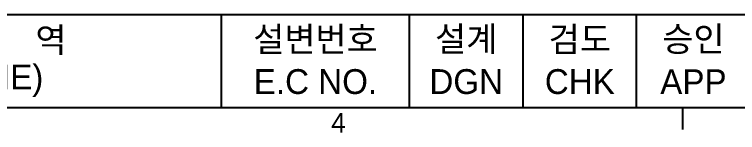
# Model space of a CAD drawing. Header units: millimetres. Extents: x 1015 to 1574, y -507 to -76.
# Drawn here: x 1296.7 to 1366.7, y -497.1 to -485.7 of the extents above; entities that cross this region are included whole.
import ezdxf

# ---------------------------------------------------------------- set-up
doc = ezdxf.new("R2010")
doc.units = ezdxf.units.MM
doc.styles.add('ROMANS', font='txt', dxfattribs={"height": 0.2})

msp = doc.modelspace()

# ---------------------------------------------------------------- linework, layer by layer
at = {"color": 5, "linetype": 'Continuous'}
for p, q in [((1205.468, -485.686), (1367.968, -485.686)), ((1028.068, -494.686), (1561.468, -494.686))]:
    msp.add_line(p, q, dxfattribs=at)
at = {"color": 6, "linetype": 'Continuous'}
for p, q in [((1316.775, -494.686), (1316.775, -485.686)), ((1334.968, -494.686), (1334.968, -485.686)), ((1345.968, -494.686), (1345.968, -485.686)), ((1356.968, -494.686), (1356.968, -485.686)), ((1361.443, -496.79), (1361.443, -494.686))]:
    msp.add_line(p, q, dxfattribs=at)

# ---------------------------------------------------------------- texts
at = {"color": 4, "attachment_point": 5, "style": 'ROMANS'}
for s, insert, char_height in [('{\\fﾱﾼﾸﾲￃﾼ|b0|i0|c129|p49;설변번호 }', (1325.871, -488.186), 2.4), ('{\\fﾱﾼﾸﾲￃﾼ|b0|i0|c129|p49;설계 }', (1340.468, -488.186), 2.4), ('{\\fﾱﾼﾸﾲￃﾼ|b0|i0|c129|p49;검도 }', (1351.468, -488.186), 2.4), ('{\\fﾱﾼﾸﾲￃﾼ|b0|i0|c129|p49;승인 }', (1362.468, -488.186), 2.4), ('{\\fﾱﾼﾸﾲￃﾼ|b0|i0|c129|p49;변\u3000\u3000\u3000\u3000경\u3000\u3000\u3000\u3000\u3000내\u3000\u3000\u3000\u3000역 }', (1274.468, -488.286), 2.4), ('{\\fﾱﾼﾸﾲￃﾼ|b0|i0|c129|p49;DETAIL OF REVISION(E.C ZONE) }', (1274.468, -492.086), 2.4), ('{\\fﾱﾼﾸﾲￃﾼ|b0|i0|c129|p49;E.C NO. }', (1325.871, -492.186), 2.4), ('{\\fﾱﾼﾸﾲￃﾼ|b0|i0|c129|p49;DGN }', (1340.468, -492.186), 2.4), ('{\\fﾱﾼﾸﾲￃﾼ|b0|i0|c129|p49;CHK }', (1351.468, -492.186), 2.4), ('{\\fﾱﾼﾸﾲￃﾼ|b0|i0|c129|p49;APP }', (1362.468, -492.186), 2.4), ('{\\fﾱﾼﾸﾲￃﾼ|b0|i0|c129|p49;4 }', (1328.1, -496.143), 1.9)]:
    msp.add_mtext(s, dxfattribs=dict(at, insert=insert, char_height=char_height))

doc.saveas('drawing.dxf')
